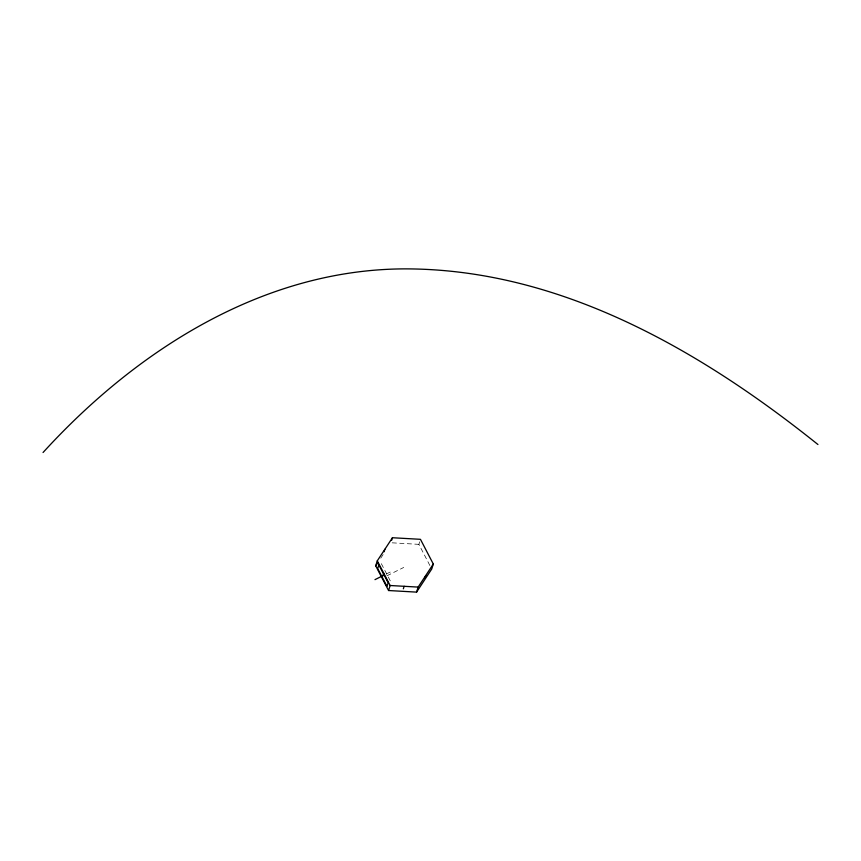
<?xml version="1.0" encoding="UTF-8"?>
<svg xmlns="http://www.w3.org/2000/svg" width="861" height="861" viewBox="0 0 861 861"><rect width="100%" height="100%" fill="white"/><g stroke="black" fill="none" stroke-linecap="round" stroke-linejoin="round"><path stroke-width="0.65" stroke-dasharray="4.3 3.23" d="M429.887 565.505L418.876 544.346L419.662 541.838M380.766 558.154L383.651 553.752M386.331 573.986L390.862 571.726M386.933 575.805L403.723 567.442M392.196 542.828L418.876 544.346M381.337 563.686L390.646 581.562"/><path stroke-width="1.29" d="M375.719 565.849L377.29 560.834L392.444 537.738L420.448 539.32L433.298 564.009L431.727 569.024L416.573 592.12L388.569 590.528L375.719 565.849L377.882 562.556M384.081 551.793L384.867 549.286M391.647 540.245L392.444 537.738M382.93 575.675L383.715 573.168M388.569 590.528L390.141 585.512L377.29 560.834M403.357 588.816L404.143 586.309M416.573 592.12L418.145 587.094L433.298 564.009M424.936 578.065L425.721 575.546M43.05 452.509C135.941 350.664 262.594 269.407 404.455 268.88C559.521 268.686 700.305 350.255 817.95 444.524M374.987 579.636L384.06 575.116M390.141 585.512L418.145 587.094M378.84 564.924L377.699 568.561L387.009 586.438L388.15 582.8L378.84 564.924"/></g></svg>
